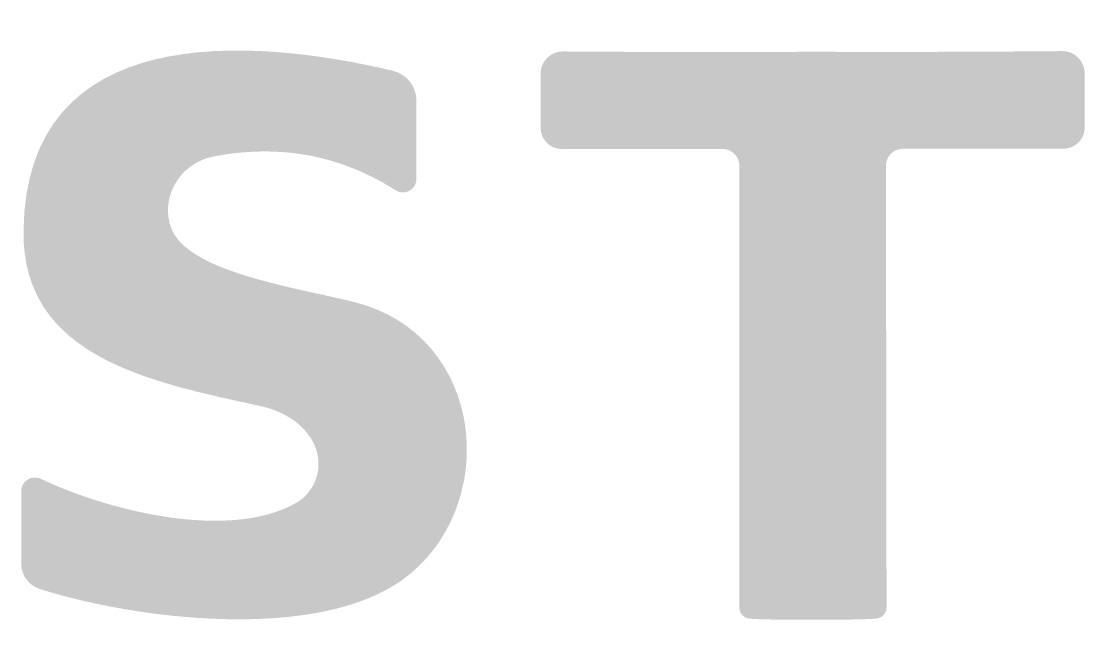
# Model space of a CAD drawing. Extents: x 0 to 650, y 0 to 488.
# Drawn here: x 278.01 to 320.99, y 267.12 to 292.19 of the extents above; entities that cross this region are included whole.
import ezdxf

# ---------------------------------------------------------------- set-up
doc = ezdxf.new("R2010")
doc.units = 0
doc.linetypes.add('Solid', pattern=[0])
doc.layers.add('Layer 1', color=7, linetype='Solid', lineweight=0)

msp = doc.modelspace()

# ---------------------------------------------------------------- hatches: boundary and pattern name
at = {"layer": 'Layer 1', "linetype": 'Solid', "lineweight": 0}
h = msp.add_hatch(color=8, dxfattribs=at)
edge = h.paths.add_edge_path(flags=0)
edge.add_spline(control_points=[(293.14, 285.36), (289.79, 287.49), (285.8, 286.73)], knot_values=[0, 0, 0, 1, 1, 1], degree=2, periodic=0)
edge.add_spline(control_points=[(285.8, 286.73), (285.164, 286.611), (284.607, 286.234), (284.271, 285.694)], knot_values=[0, 0, 0, 0, 1, 1, 1, 1], degree=3, periodic=0)
edge.add_spline(control_points=[(284.271, 285.694), (283.934, 285.155), (283.85, 284.505), (284.04, 283.91)], knot_values=[0, 0, 0, 0, 1, 1, 1, 1], degree=3, periodic=0)
edge.add_spline(control_points=[(284.04, 283.91), (284.62, 282.09), (288.95, 281.46), (291.41, 280.86)], knot_values=[0, 0, 0, 0, 1, 1, 1, 1], degree=3, periodic=0)
edge.add_spline(control_points=[(291.41, 280.86), (296.87, 279.53), (297.4, 272.48), (293.41, 269.62)], knot_values=[0, 0, 0, 0, 1, 1, 1, 1], degree=3, periodic=0)
edge.add_spline(control_points=[(293.41, 269.62), (289.93, 267.12), (282.66, 268.01), (278.76, 269.25)], knot_values=[0, 0, 0, 0, 1, 1, 1, 1], degree=3, periodic=0)
edge.add_line((278.76, 269.25), (278.76, 269.25))
edge.add_spline(control_points=[(278.76, 269.25), (278.313, 269.393), (278.01, 269.805), (278.01, 270.27)], knot_values=[0, 0, 0, 0, 1, 1, 1, 1], degree=3, periodic=0)
edge.add_line((278.01, 270.27), (278.01, 273.2))
edge.add_line((278.01, 273.2), (278.01, 273.2))
edge.add_spline(control_points=[(278.01, 273.2), (278.01, 273.392), (278.109, 273.57), (278.271, 273.672)], knot_values=[0, 0, 0, 0, 1, 1, 1, 1], degree=3, periodic=0)
edge.add_spline(control_points=[(278.271, 273.672), (278.434, 273.773), (278.638, 273.784), (278.81, 273.7)], knot_values=[0, 0, 0, 0, 1, 1, 1, 1], degree=3, periodic=0)
edge.add_spline(control_points=[(278.81, 273.7), (281.39, 272.46), (286.36, 271.16), (289.12, 272.73)], knot_values=[0, 0, 0, 0, 1, 1, 1, 1], degree=3, periodic=0)
edge.add_line((289.12, 272.73), (289.12, 272.73))
edge.add_spline(control_points=[(289.12, 272.73), (289.552, 272.977), (289.861, 273.396), (289.975, 273.887)], knot_values=[0, 0, 0, 0, 1, 1, 1, 1], degree=3, periodic=0)
edge.add_spline(control_points=[(289.975, 273.887), (290.088, 274.379), (289.996, 274.9), (289.72, 275.33)], knot_values=[0, 0, 0, 0, 1, 1, 1, 1], degree=3, periodic=0)
edge.add_spline(control_points=[(289.72, 275.33), (289.07, 276.33), (287.65, 276.65)], knot_values=[0, 0, 0, 1, 1, 1], degree=2, periodic=0)
edge.add_spline(control_points=[(287.65, 276.65), (283.17, 277.62), (278.05, 278.64), (278.1, 283.71)], knot_values=[0, 0, 0, 0, 1, 1, 1, 1], degree=3, periodic=0)
edge.add_spline(control_points=[(278.1, 283.71), (278.19, 292.19), (287.2, 291.57), (293.03, 290.19)], knot_values=[0, 0, 0, 0, 1, 1, 1, 1], degree=3, periodic=0)
edge.add_line((293.03, 290.19), (293.03, 290.19))
edge.add_spline(control_points=[(293.03, 290.19), (293.587, 290.055), (293.98, 289.559), (293.98, 288.99)], knot_values=[0, 0, 0, 0, 1, 1, 1, 1], degree=3, periodic=0)
edge.add_line((293.98, 288.99), (293.98, 285.82))
edge.add_line((293.98, 285.82), (293.98, 285.82))
edge.add_spline(control_points=[(293.98, 285.82), (293.98, 285.621), (293.871, 285.438), (293.697, 285.343)], knot_values=[0, 0, 0, 0, 1, 1, 1, 1], degree=3, periodic=0)
edge.add_spline(control_points=[(293.697, 285.343), (293.522, 285.247), (293.309, 285.254), (293.14, 285.36)], knot_values=[0, 0, 0, 0, 1, 1, 1, 1], degree=3, periodic=0)
h = msp.add_hatch(color=8, dxfattribs=at)
edge = h.paths.add_edge_path(flags=0)
edge.add_spline(control_points=[(310.007, 268.007), (307.799, 268.005), (307.419, 268.057)], knot_values=[0, 0, 0, 1, 1, 1], degree=2, periodic=0)
edge.add_line((307.419, 268.057), (307.419, 268.057))
edge.add_spline(control_points=[(307.419, 268.057), (307.198, 268.086), (307.032, 268.276), (307.032, 268.5)], knot_values=[0, 0, 0, 0, 1, 1, 1, 1], degree=3, periodic=0)
edge.add_line((307.032, 268.5), (307.034, 286.348))
edge.add_line((307.034, 286.348), (307.034, 286.348))
edge.add_spline(control_points=[(307.034, 286.348), (307.034, 286.725), (306.728, 287.031), (306.351, 287.031)], knot_values=[0, 0, 0, 0, 1, 1, 1, 1], degree=3, periodic=0)
edge.add_line((306.351, 287.031), (299.85, 287.031))
edge.add_line((299.85, 287.031), (299.85, 287.031))
edge.add_spline(control_points=[(299.85, 287.031), (299.379, 287.031), (298.997, 287.413), (298.997, 287.884)], knot_values=[0, 0, 0, 0, 1, 1, 1, 1], degree=3, periodic=0)
edge.add_line((298.997, 287.884), (298.997, 290.071))
edge.add_spline(control_points=[(298.997, 290.071), (298.997, 290.31), (299.093, 290.54), (299.263, 290.708)], knot_values=[0, 0, 0, 0, 1, 1, 1, 1], degree=3, periodic=0)
edge.add_spline(control_points=[(299.263, 290.708), (299.432, 290.877), (299.662, 290.971), (299.902, 290.97)], knot_values=[0, 0, 0, 0, 1, 1, 1, 1], degree=3, periodic=0)
edge.add_spline(control_points=[(299.902, 290.97), (304.695, 290.933), (309.991, 290.958)], knot_values=[0, 0, 0, 1, 1, 1], degree=2, periodic=0)
edge.add_spline(control_points=[(309.991, 290.958), (315.287, 290.94), (320.08, 290.984)], knot_values=[0, 0, 0, 1, 1, 1], degree=2, periodic=0)
edge.add_line((320.08, 290.984), (320.08, 290.984))
edge.add_spline(control_points=[(320.08, 290.984), (320.32, 290.985), (320.55, 290.891), (320.72, 290.723)], knot_values=[0, 0, 0, 0, 1, 1, 1, 1], degree=3, periodic=0)
edge.add_spline(control_points=[(320.72, 290.723), (320.89, 290.554), (320.985, 290.325), (320.986, 290.086)], knot_values=[0, 0, 0, 0, 1, 1, 1, 1], degree=3, periodic=0)
edge.add_line((320.986, 290.086), (320.989, 287.899))
edge.add_line((320.989, 287.899), (320.989, 287.899))
edge.add_spline(control_points=[(320.989, 287.899), (320.989, 287.673), (320.9, 287.456), (320.74, 287.295)], knot_values=[0, 0, 0, 0, 1, 1, 1, 1], degree=3, periodic=0)
edge.add_spline(control_points=[(320.74, 287.295), (320.58, 287.135), (320.363, 287.045), (320.137, 287.045)], knot_values=[0, 0, 0, 0, 1, 1, 1, 1], degree=3, periodic=0)
edge.add_line((320.137, 287.045), (313.636, 287.036))
edge.add_spline(control_points=[(313.636, 287.036), (313.259, 287.035), (312.954, 286.729), (312.955, 286.352)], knot_values=[0, 0, 0, 0, 1, 1, 1, 1], degree=3, periodic=0)
edge.add_line((312.955, 286.352), (312.98, 268.504))
edge.add_line((312.98, 268.504), (312.98, 268.504))
edge.add_spline(control_points=[(312.98, 268.504), (312.98, 268.28), (312.815, 268.09), (312.593, 268.06)], knot_values=[0, 0, 0, 0, 1, 1, 1, 1], degree=3, periodic=0)
edge.add_spline(control_points=[(312.593, 268.06), (312.214, 268.008), (310.007, 268.007)], knot_values=[0, 0, 0, 1, 1, 1], degree=2, periodic=0)

doc.saveas('drawing.dxf')
